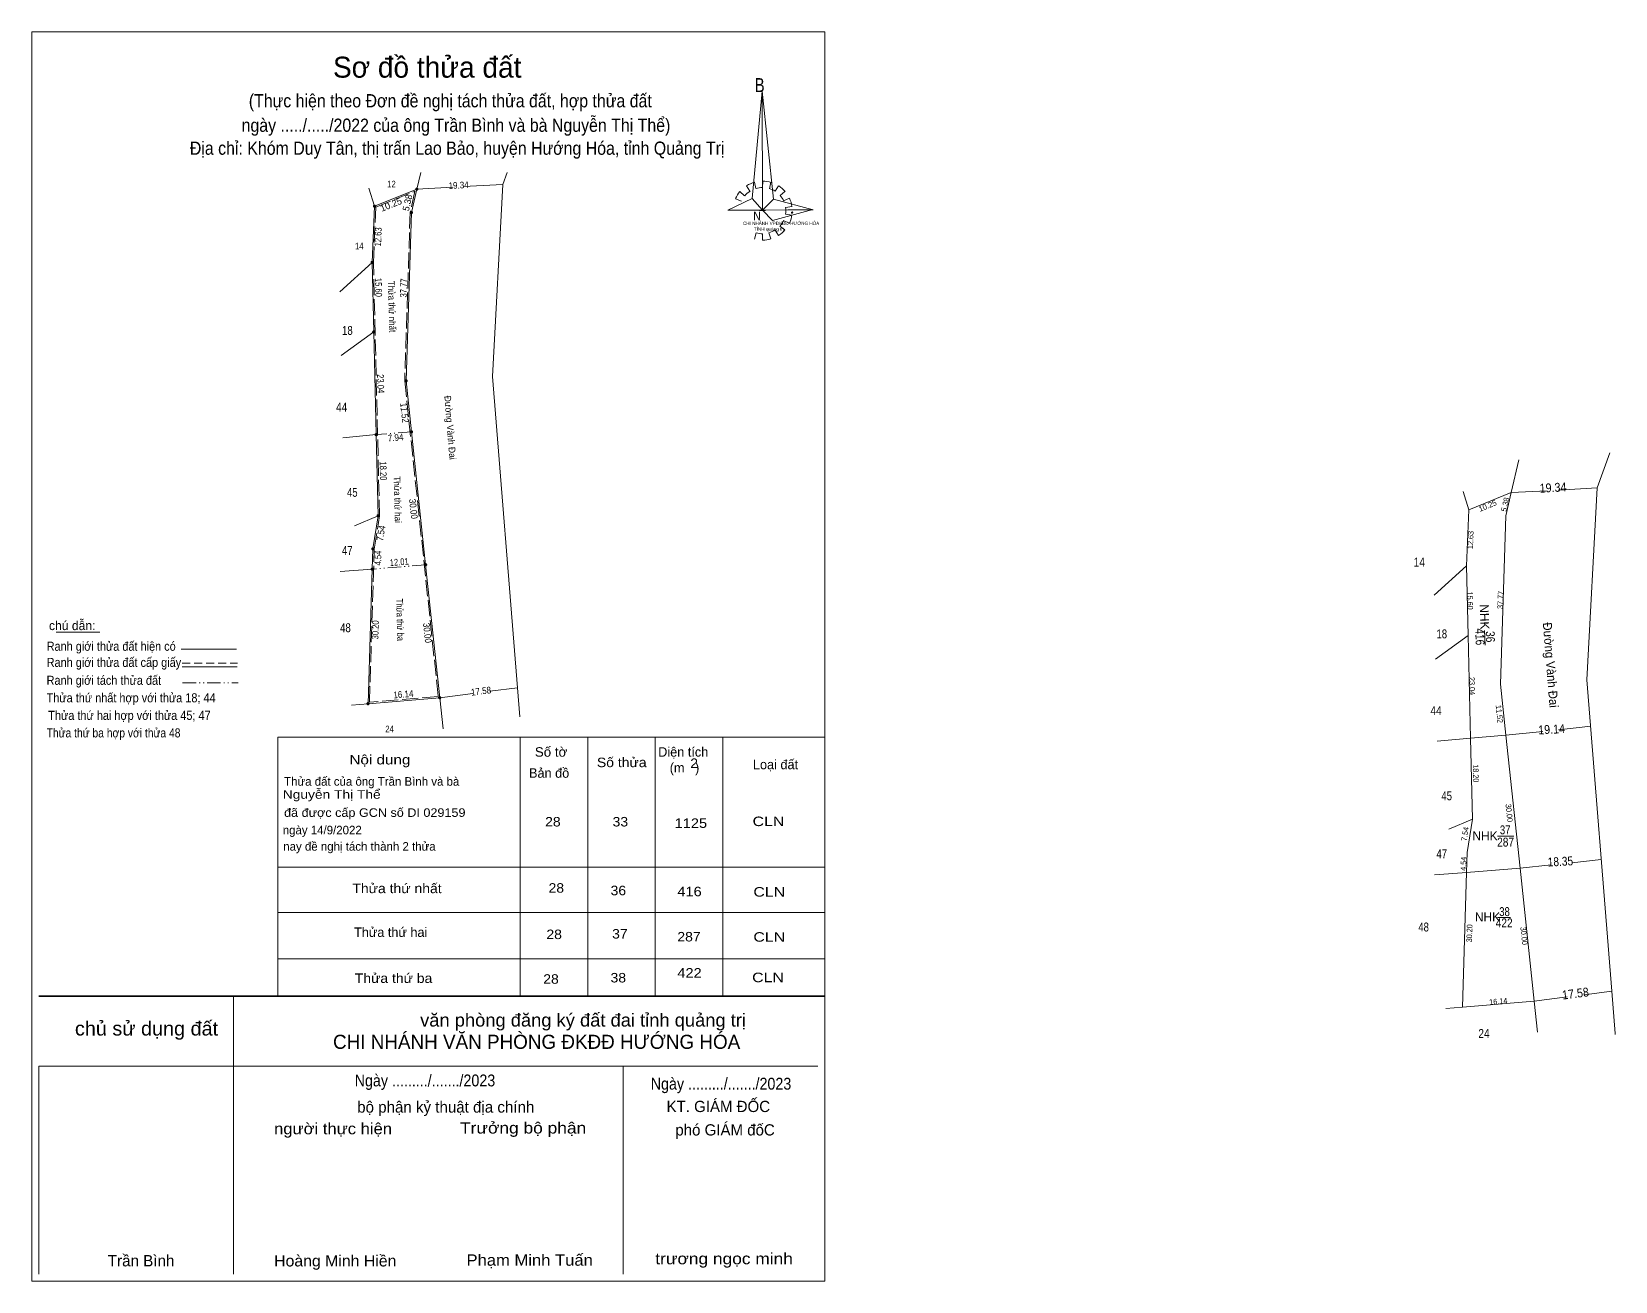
# Model space of a CAD drawing. Header units: metres. Extents: x 535067 to 535776, y 1837049 to 1837329.
# Drawn here: x 535067 to 535422.3, y 1837048.9 to 1837329.3 of the extents above; entities that cross this region are included whole.
import ezdxf
from ezdxf.enums import TextEntityAlignment as Align

# ---------------------------------------------------------------- set-up
doc = ezdxf.new("R2010")
doc.units = ezdxf.units.M
doc.header["$LTSCALE"] = 0.6
doc.header["$PDMODE"] = 32
doc.header["$PDSIZE"] = 0.3
for name, pattern in [('DASH_DOUBLE_DOT', [9.2, 5, -1.2, 0.3, -1.2, 0.3, -1.2]), ('LONG_DASHED', [7.5, 6, -1.5]), ('MEDIUM_DASHED', [4.5, 3, -1.5])]:
    doc.linetypes.add(name, pattern=pattern)
for name, color, linetype, lineweight in [('1', 7, 'Continuous', 13), ('10', 7, 'Continuous', 13), ('15', 7, 'Continuous', 13), ('17', 7, 'Continuous', 13), ('2', 7, 'Continuous', 13), ('36', 7, 'Continuous', 13), ('50', 7, 'Continuous', 13), ('6', 7, 'Continuous', 13), ('63', 7, 'Continuous', 13)]:
    doc.layers.add(name, color=color, linetype=linetype, lineweight=lineweight)

msp = doc.modelspace()

# ---------------------------------------------------------------- hatches: boundary and pattern name
at = {"layer": '15'}
for points in [[(535153.66, 1837293.95, 1), (535153.16, 1837293.95, 1)], [(535144.15, 1837290.12, 1), (535143.65, 1837290.12, 1)], [(535152.46, 1837288.71, 1), (535151.96, 1837288.71, 1)], [(535143.62, 1837277.5, 1), (535143.12, 1837277.5, 1)], [(535143.99, 1837261.9, 1), (535143.49, 1837261.9, 1)], [(535151.24, 1837250.96, 1), (535150.74, 1837250.96, 1)], [(535144.54, 1837238.86, 1), (535144.04, 1837238.86, 1)], [(535152.45, 1837239.5, 1), (535151.95, 1837239.5, 1)], [(535144.98, 1837220.67, 1), (535144.48, 1837220.67, 1)], [(535143.8, 1837213.22, 1), (535143.3, 1837213.22, 1)], [(535155.62, 1837209.67, 1), (535155.12, 1837209.67, 1)], [(535143.65, 1837208.69, 1), (535143.15, 1837208.69, 1)], [(535142.71, 1837178.5, 1), (535142.21, 1837178.5, 1)], [(535158.79, 1837179.84, 1), (535158.29, 1837179.84, 1)]]:
    msp.add_hatch(color=256, dxfattribs=at).paths.add_polyline_path(points)

# ---------------------------------------------------------------- linework, layer by layer
at = {"layer": '1'}
for p, q in [((535163.9, 1837294.52), (535172.72, 1837294.99)), ((535163.9, 1837294.52), (535172.72, 1837294.99)), ((535228.16, 1837293.5), (535227.38, 1837294.67)), ((535229.15, 1837295.48), (535229.5, 1837294.09)), ((535230.96, 1837294.31), (535231.01, 1837295.75)), ((535232.86, 1837295.48), (535232.52, 1837294.04)), ((535233.81, 1837293.5), (535234.59, 1837294.67)), ((535153.41, 1837293.95), (535161.45, 1837294.38)), ((535226.22, 1837291.25), (535224.92, 1837291.79)), ((535225.87, 1837293.41), (535226.95, 1837292.46)), ((535236.01, 1837293.41), (535234.93, 1837292.51)), ((535235.71, 1837291.29), (535237, 1837291.92)), ((535230.27, 1837289.18), (535231.65, 1837289.18)), ((535237.61, 1837290.03), (535236.14, 1837289.81)), ((535236.14, 1837288.37), (535237.61, 1837288.14)), ((535229.58, 1837284.14), (535229.15, 1837282.74)), ((535230.96, 1837282.51), (535230.96, 1837283.91)), ((535232.39, 1837284.14), (535232.82, 1837282.78)), ((535234.59, 1837283.55), (535233.81, 1837284.77)), ((535234.85, 1837285.67), (535236.01, 1837284.81)), ((535237.05, 1837286.34), (535235.62, 1837286.88)), ((535398.98, 1837225.86), (535407.02, 1837226.29)), ((535409.47, 1837226.43), (535418.29, 1837226.9)), ((535169.78, 1837181.29), (535175.98, 1837182.09)), ((535158.54, 1837179.84), (535165.97, 1837180.8)), ((535122.19, 1837171.01), (535244.96, 1837171.01)), ((535122.19, 1837171.01), (535122.19, 1837112.88)), ((535176.59, 1837171.01), (535176.59, 1837112.88)), ((535191.74, 1837171.01), (535191.74, 1837112.88)), ((535206.88, 1837171.01), (535206.88, 1837112.88)), ((535222.03, 1837171.01), (535222.03, 1837112.88)), ((535122.19, 1837141.8), (535244.96, 1837141.8)), ((535122.19, 1837131.67), (535244.96, 1837131.67)), ((535122.19, 1837121.25), (535244.96, 1837121.25)), ((535243.45, 1837121.25), (535244.96, 1837121.25)), ((535415.35, 1837113.2), (535421.55, 1837114)), ((535066.98, 1837111.35), (535066.98, 1837048.89)), ((535112.28, 1837112.88), (535112.28, 1837050.48)), ((535404.11, 1837111.75), (535411.54, 1837112.71)), ((535068.58, 1837097.19), (535068.58, 1837050.48)), ((535068.58, 1837097.18), (535243.38, 1837097.18)), ((535199.68, 1837097.19), (535199.68, 1837050.48))]:
    msp.add_line(p, q, dxfattribs=at)
at = {"layer": '1', "lineweight": 35}
msp.add_line((535068.58, 1837112.88), (535244.96, 1837112.88), dxfattribs=at)
at = {"layer": '1'}
for points in [[(535066.98, 1837048.89), (535066.98, 1837329.28), (535244.95, 1837329.28), (535244.95, 1837048.89)], [(535066.98, 1837048.89), (535066.98, 1837329.28), (535244.95, 1837329.28), (535244.95, 1837048.89)], [(535230.88, 1837315.92), (535230.96, 1837289.22), (535228.63, 1837291.88)], [(535230.88, 1837315.92), (535230.96, 1837289.22), (535233.42, 1837291.7)], [(535223.2, 1837289.22), (535228.63, 1837291.88), (535230.96, 1837289.22)], [(535242.35, 1837289.31), (535230.96, 1837289.22), (535233.42, 1837291.7)], [(535242.27, 1837289.36), (535233.21, 1837286.93), (535230.96, 1837289.22)]]:
    msp.add_lwpolyline(points, close=True, dxfattribs=at)
for major_axis, start_param, end_param in [((6.6539, 0), 1.84955988, 2.13900916), ((6.6539, 0), 1.27924208, 1.56332225), ((6.6539, 0), 0.71056237, 0.99687234), ((6.6539, 0), 2.43958176, 2.72400246), ((5.2148, 0), 2.13373541, 2.44496261), ((5.2148, 0), 1.56985589, 1.85611068), ((5.2148, 0), 1.00270906, 1.2755622), ((5.2148, 0), 0.42678376, 0.70646463), ((6.6539, 0), 0.1390515, 0.43393316), ((5.2148, 0), 6.13558388, 6.41618463), ((6.6539, 0), 5.85230288, 6.13839648), ((5.2148, 0), 4.43854677, 4.71314001), ((5.2148, 0), 4.99087134, 5.28933161), ((6.6539, 0), 5.28561416, 5.56798705), ((5.2148, 0), 5.56137327, 5.83951437), ((6.6539, 0), 4.71301008, 4.99761054)]:
    msp.add_ellipse((535230.9857, 1837289.13), major_axis=major_axis, ratio=0.995001, start_param=start_param, end_param=end_param, dxfattribs=at)
msp.add_point((535237.61, 1837288.68), dxfattribs=at)
at = {"layer": '10'}
for p, q in [((535136.14, 1837270.9), (535143.37, 1837277.5)), ((535381.71, 1837202.81), (535388.94, 1837209.41))]:
    msp.add_line(p, q, dxfattribs=at)
at = {"layer": '15'}
for p, q in [((535153.41, 1837293.95), (535143.9, 1837290.12)), ((535143.9, 1837290.12), (535143.37, 1837277.5)), ((535143.37, 1837277.5), (535143.74, 1837261.9)), ((535144.73, 1837220.67), (535143.55, 1837213.22)), ((535389.47, 1837222.03), (535388.94, 1837209.41)), ((535388.94, 1837209.41), (535389.31, 1837193.81)), ((535397.77, 1837171.41), (535389.86, 1837170.77)), ((535406.03, 1837172.29), (535397.77, 1837171.41)), ((535416.8, 1837173.43), (535409.57, 1837172.66)), ((535390.3, 1837152.58), (535389.12, 1837145.13)), ((535407.95, 1837142.32), (535400.94, 1837141.58)), ((535419.19, 1837143.52), (535412.54, 1837142.81)), ((535400.94, 1837141.58), (535388.97, 1837140.6))]:
    msp.add_line(p, q, dxfattribs=at)
at = {"layer": '15', "linetype": 'DASH_DOUBLE_DOT'}
for p, q in [((535152.2, 1837239.5), (535144.29, 1837238.86)), ((535155.37, 1837209.67), (535143.4, 1837208.69))]:
    msp.add_line(p, q, dxfattribs=at)
at = {"layer": '15'}
for points in [[(535153.41, 1837293.95), (535143.9, 1837290.12), (535142.62, 1837294.18)], [(535143.74, 1837261.9), (535144.29, 1837238.86), (535144.73, 1837220.67)], [(535398.98, 1837225.86), (535389.47, 1837222.03), (535388.19, 1837226.09)], [(535143.55, 1837213.22), (535143.4, 1837208.69), (535142.46, 1837178.5)], [(535389.31, 1837193.81), (535389.86, 1837170.77), (535390.3, 1837152.58)], [(535158.54, 1837179.84), (535142.46, 1837178.5), (535138.71, 1837178.19)], [(535389.12, 1837145.13), (535388.97, 1837140.6), (535388.03, 1837110.41)], [(535404.11, 1837111.75), (535388.03, 1837110.41), (535384.28, 1837110.1)]]:
    msp.add_lwpolyline(points, dxfattribs=at)
at = {"layer": '15', "linetype": 'LONG_DASHED'}
msp.add_lwpolyline([(535152.99, 1837293.46), (535151.91, 1837288.75), (535150.69, 1837250.95), (535158.21, 1837180.11), (535142.77, 1837178.83), (535143.85, 1837213.19), (535145.03, 1837220.65), (535143.67, 1837277.5), (535144.19, 1837289.91)], close=True, dxfattribs=at)
for centre in [(535153.41, 1837293.95), (535143.9, 1837290.12), (535152.21, 1837288.71), (535143.37, 1837277.5), (535143.74, 1837261.9), (535150.99, 1837250.96), (535144.29, 1837238.86), (535152.2, 1837239.5), (535144.73, 1837220.67), (535143.55, 1837213.22), (535155.37, 1837209.67), (535143.4, 1837208.69), (535142.46, 1837178.5), (535158.54, 1837179.84)]:
    msp.add_circle(centre, 0.25, dxfattribs=at)
at = {"layer": '17'}
msp.add_line((535072.47, 1837194.53), (535082.29, 1837194.53), dxfattribs=at)
at = {"layer": '2'}
for p, q in [((535136.39, 1837256.61), (535143.74, 1837261.9)), ((535139.39, 1837218.4), (535144.73, 1837220.67)), ((535381.96, 1837188.52), (535389.31, 1837193.81)), ((535384.96, 1837150.31), (535390.3, 1837152.58))]:
    msp.add_line(p, q, dxfattribs=at)
at = {"layer": '36'}
for p, q in [((535144.29, 1837238.86), (535136.82, 1837238.17)), ((535389.86, 1837170.77), (535382.39, 1837170.08))]:
    msp.add_line(p, q, dxfattribs=at)
at = {"layer": '50'}
for p, q in [((535154.27, 1837297.67), (535153.41, 1837293.95)), ((535172.72, 1837294.99), (535173.7, 1837297.71)), ((535153.41, 1837293.95), (535152.21, 1837288.71)), ((535152.21, 1837288.71), (535150.99, 1837250.96)), ((535397.78, 1837220.62), (535396.56, 1837182.87)), ((535155.37, 1837209.67), (535158.54, 1837179.84)), ((535176.5, 1837175.54), (535175.98, 1837182.09)), ((535158.54, 1837179.84), (535159.28, 1837172.86)), ((535400.94, 1837141.58), (535404.11, 1837111.75)), ((535404.11, 1837111.75), (535404.85, 1837104.77))]:
    msp.add_line(p, q, dxfattribs=at)
for points in [[(535175.98, 1837182.09), (535170.4, 1837251.91), (535172.72, 1837294.99)], [(535150.99, 1837250.96), (535152.2, 1837239.5), (535155.37, 1837209.67)], [(535421.55, 1837114), (535415.97, 1837183.82), (535418.29, 1837226.9), (535421.12, 1837234.77)], [(535400.67, 1837233.19), (535398.98, 1837225.86), (535397.78, 1837220.62)], [(535396.56, 1837182.87), (535397.77, 1837171.41), (535400.94, 1837141.58)], [(535422.33, 1837104.25), (535422.31, 1837104.52), (535421.55, 1837114)]]:
    msp.add_lwpolyline(points, dxfattribs=at)
at = {"layer": '6'}
for p, q in [((535100.5, 1837190.75), (535112.91, 1837190.75)), ((535100.72, 1837186.75), (535113.1, 1837186.75))]:
    msp.add_line(p, q, dxfattribs=at)
at = {"layer": '6', "linetype": 'MEDIUM_DASHED'}
msp.add_line((535100.72, 1837187.61), (535113.18, 1837187.61), dxfattribs=at)
at = {"layer": '63'}
for p, q in [((535143.41, 1837208.69), (535136.21, 1837208.16)), ((535393.01, 1837194.94), (535393.12, 1837191.61)), ((535395.88, 1837148.77), (535399.58, 1837148.77)), ((535388.98, 1837140.6), (535381.78, 1837140.07)), ((535395.9, 1837130.49), (535398.82, 1837130.49))]:
    msp.add_line(p, q, dxfattribs=at)
at = {"layer": '63', "linetype": 'DASH_DOUBLE_DOT'}
msp.add_line((535100.86, 1837183.21), (535113.35, 1837183.21), dxfattribs=at)

# ---------------------------------------------------------------- texts
at = {"layer": '1'}
msp.add_text('Sơ đồ thửa đất', height=4.706, dxfattribs=at).set_placement((535155.73, 1837318.96), align=Align.CENTER)
for s, height, width, p in [('B', 3.133, 0.8, (535229.21, 1837315.73)), ('N', 1.958, 0.9, (535228.9, 1837286.92)), ('CHI NHÁNH VPĐKĐĐ-HƯỚNG HÓA', 0.7408, 0.95, (535226.6, 1837285.91)), ('TỈNH quảng trị', 0.7411, 1.05, (535229.02, 1837284.61))]:
    msp.add_text(s, height=height, dxfattribs=dict(at, width=width)).set_placement(p)
for s, height, width, p in [('(Thực hiện theo Đơn đề nghị tách thửa đất, hợp thửa đất ', 2.966, 0.9, (535161.41, 1837312.3)), ('ngày ...../...../2022 của ông Trần Bình và bà Nguyễn Thị Thể)', 2.965, 0.9, (535162.19, 1837306.81)), ('Địa chỉ: Khóm Duy Tân, thị trấn Lao Bảo, huyện Hướng Hóa, tỉnh Quảng Trị', 2.965, 0.9, (535162.455, 1837301.66)), ('12', 1.5, 0.85, (535147.715, 1837294.33)), ('14', 1.5, 0.85, (535140.48, 1837280.41)), ('18', 2, 0.8, (535137.825, 1837261.25)), ('44', 2, 0.85, (535136.53, 1837244.02)), ('45', 2, 0.8, (535138.92, 1837224.92)), ('47', 2, 0.8, (535137.805, 1837211.89)), ('14', 2, 0.85, (535378.35, 1837209.27)), ('48', 2, 0.8, (535137.395, 1837194.54)), ('18', 2, 0.8, (535383.395, 1837193.16)), ('44', 2, 0.85, (535382.1, 1837175.93)), ('24', 1.5, 0.85, (535147.29, 1837172.08)), ('45', 2, 0.8, (535384.49, 1837156.83)), ('47', 2, 0.8, (535383.375, 1837143.8)), ('48', 2, 0.8, (535379.315, 1837127.39)), ('24', 2, 0.85, (535392.86, 1837103.49))]:
    msp.add_text(s, height=height, dxfattribs=dict(at, width=width)).set_placement(p, align=Align.CENTER)
for s, height, rotation, width, p in [('19.34', 1.5, 3.083, 0.9, (535162.8197, 1837294.0795)), ('Đường Vành Đai', 1.5, 274.569, 0.95, (535160.1471, 1837240.3697)), ('19.34', 2, 3.083, 0.9, (535408.4012, 1837225.9889)), ('Đường Vành Đai', 2, 274.569, 0.95, (535406.8169, 1837187.0897)), ('17.58', 1.5, 7.351, 0.9, (535167.904, 1837180.5682)), ('19.14', 2, 3.083, 0.9, (535408.0762, 1837171.7492)), ('18.35', 2, 3.083, 0.85, (535410.0562, 1837142.0971)), ('17.58', 2, 7.351, 0.9, (535413.512, 1837112.4834))]:
    msp.add_text(s, height=height, rotation=rotation, dxfattribs=dict(at, width=width)).set_placement(p, align=Align.CENTER)
for s, height, width, p in [('chủ sử dụng đất', 3.164, 1.05, (535108.81, 1837104.04)), ('văn phòng đăng ký đất đai tỉnh quảng trị', 2.927, 1.05, (535227.26, 1837106.05)), ('người thực hiện', 2.531, 1.1, (535147.84, 1837081.88)), ('Trưởng bộ phận', 2.531, 1.15, (535191.41, 1837082.05)), ('Hoàng Minh Hiền', 2.529, 1.05, (535148.82, 1837052.23)), ('Phạm Minh Tuấn', 2.531, 1.1, (535192.9, 1837052.39)), ('trương ngọc minh', 2.529, 1.15, (535237.79, 1837052.72))]:
    msp.add_text(s, height=height, dxfattribs=dict(at, width=width)).set_placement(p, align=Align.RIGHT)
for s, height, p in [('CHI NHÁNH VĂN PHÒNG ĐKĐĐ HƯỚNG HÓA', 3.163, (535225.97, 1837101.05)), ('bộ phận kỷ thuật địa chính', 2.534, (535179.77, 1837086.74)), ('KT. GIÁM ĐỐC', 2.522, (535232.67, 1837086.87)), ('phó GIÁM đốC', 2.522, (535233.72, 1837081.61)), ('Trần Bình', 2.543, (535099, 1837052.24))]:
    msp.add_text(s, height=height, dxfattribs=at).set_placement(p, align=Align.RIGHT)
at = {"layer": '15'}
for s, height, width, p in [('Thửa thứ nhất', 1.5, 0.9, (535147.0635, 1837267.5811)), ('Thửa thứ hai', 1.5, 0.9, (535148.339, 1837224.2661)), ('Thửa thứ ba', 1.5, 0.85, (535148.9017, 1837197.2861)), ('416', 2, 0.85, (535390.9548, 1837193.4832)), ('36', 2, 0.85, (535393.2864, 1837193.4982))]:
    msp.add_text(s, height=height, rotation=271.614, dxfattribs=dict(at, width=width)).set_placement(p, align=Align.CENTER)
msp.add_text('NHK', height=2, rotation=271.614, dxfattribs=at).set_placement((535391.9801, 1837197.9482), align=Align.CENTER)
for p in [(535393.095, 1837147.84), (535393.645, 1837129.65)]:
    msp.add_text('NHK', height=2, dxfattribs=at).set_placement(p, align=Align.CENTER)
for s, width, p in [('37', 0.8, (535397.615, 1837149.18)), ('287', 0.85, (535397.71, 1837146.44)), ('38', 0.8, (535397.465, 1837130.84)), ('422', 0.85, (535397.39, 1837128.32))]:
    msp.add_text(s, height=2, dxfattribs=dict(at, width=width)).set_placement(p, align=Align.CENTER)
at = {"layer": '6'}
for s, height, p in [('chú dẫn:', 2.033, (535070.86, 1837195.01)), ('Diện tích', 2.129, (535207.56, 1837166.61)), ('Bản đồ', 2.129, (535178.58, 1837161.88)), ('(m   )', 2.129, (535210.15, 1837163.06)), ('Loại đất', 2.129, (535228.82, 1837163.79)), ('Thửa đất của ông Trần Bình và bà', 1.923, (535123.62, 1837160.09)), (' ngày 14/9/2022', 1.923, (535122.6, 1837149.18)), ('nay đề nghị tách thành 2 thửa', 1.924, (535123.43, 1837145.52)), ('Thửa thứ hai ', 2.124, (535139.32, 1837126.16))]:
    msp.add_text(s, height=height, dxfattribs=at).set_placement(p)
for s, height, width, p in [('Ranh giới thửa đất hiện có ', 2.033, 0.9, (535070.35, 1837190.37)), ('Ranh giới thửa đất cấp giấy', 2.033, 0.9, (535070.35, 1837186.75)), ('Ranh giới tách thửa đất', 2.033, 0.9, (535070.33, 1837182.73)), ('Thửa thứ nhất hợp với thửa 18; 44', 2.034, 0.9, (535070.33, 1837178.8)), ('Thửa thứ hai hợp với thửa 45; 47', 2.034, 0.9, (535070.7, 1837174.86)), ('Thửa thứ ba hợp với thửa 48', 2.034, 0.85, (535070.33, 1837170.93)), ('Nội dung', 2.129, 1.2, (535138.28, 1837164.87)), ('Số tờ', 2.129, 1.05, (535179.89, 1837166.6)), ('Số thửa', 2.129, 1.1, (535193.81, 1837164.26)), ('2', 2.129, 1.1, (535214.76, 1837164.07)), ('Nguyễn Thị Thể', 1.923, 1.2, (535123.33, 1837157.17)), ('đã được cấp GCN số DI 029159', 1.923, 1.1, (535123.62, 1837153.1)), ('28', 2.13, 1.1, (535182.19, 1837150.95)), ('33', 2.13, 1.1, (535197.33, 1837150.95)), ('1125', 2.13, 1.15, (535211.25, 1837150.63)), ('CLN', 2.133, 1.25, (535228.74, 1837151.03)), ('Thửa thứ nhất', 2.129, 1.1, (535138.94, 1837135.99)), ('28', 2.13, 1.1, (535182.96, 1837136.09)), ('36', 2.13, 1.1, (535196.88, 1837135.52)), ('416', 2.13, 1.15, (535211.86, 1837135.29)), ('CLN', 2.133, 1.25, (535228.92, 1837135.21)), ('28', 2.13, 1.1, (535182.48, 1837125.68)), ('37', 2.13, 1.1, (535197.22, 1837125.8)), ('287', 2.13, 1.1, (535211.86, 1837125.15)), ('CLN', 2.133, 1.25, (535228.92, 1837125.09)), ('Thửa thứ ba', 2.124, 1.1, (535139.49, 1837115.84)), ('28', 2.13, 1.1, (535181.77, 1837115.66)), ('38', 2.13, 1.1, (535196.87, 1837115.95)), ('422', 2.13, 1.15, (535211.86, 1837117.03)), ('CLN', 2.133, 1.25, (535228.64, 1837116.01))]:
    msp.add_text(s, height=height, dxfattribs=dict(at, width=width)).set_placement(p)
at = {"layer": '6', "width": 0.9}
for p in [(535155.225, 1837092.63), (535221.655, 1837091.9)]:
    msp.add_text('Ngày ........./......./2023', height=2.664, dxfattribs=at).set_placement(p, align=Align.CENTER)
at = {"layer": '63'}
for height, p in [(1.5, (535147.8848, 1837289.7961)), (1.25, (535393.9065, 1837222.3238))]:
    msp.add_text('10.25', height=height, rotation=21.936, dxfattribs=at).set_placement(p, align=Align.CENTER)
for s, height, rotation, width, p in [('5.38', 1.5, 77.101, 0.95, (535152.0294, 1837290.7276)), ('12.63', 1.5, 87.595, 0.85, (535145.4513, 1837283.2035)), ('15.60', 1.5, 271.359, 0.85, (535144.0721, 1837271.8828)), ('37.77', 1.5, 88.149, 0.85, (535151.1805, 1837271.7508)), ('23.04', 1.5, 271.376, 0.85, (535144.5428, 1837250.273)), ('11.52', 1.5, 276.06, 0.9, (535149.8979, 1837243.7092)), ('7.94', 1.5, 4.764, 0.9, (535148.6977, 1837237.4456)), ('18.20', 1.5, 271.376, 0.85, (535145.1228, 1837230.703)), ('30.00', 1.5, 276.06, 0.9, (535151.8984, 1837222.1342)), ('5.38', 1.25, 77.101, 0.95, (535398.229, 1837223.0505)), ('7.54', 1.5, 81, 0.9, (535146.0931, 1837216.6277)), ('12.63', 1.25, 87.595, 0.85, (535390.4558, 1837215.1938)), ('4.54', 1.5, 88.202, 0.85, (535145.4237, 1837211.1615)), ('12.01', 1.5, 4.764, 0.85, (535149.5077, 1837209.549)), ('15.60', 1.25, 271.359, 0.85, (535389.1234, 1837201.5998)), ('37.77', 1.25, 88.149, 0.85, (535397.1683, 1837201.7548)), ('30.20', 1.5, 88.202, 0.85, (535144.8391, 1837195.0315)), ('30.00', 1.5, 276.06, 0.9, (535155.0284, 1837194.3042)), ('16.14', 1.5, 4.764, 0.9, (535150.4527, 1837179.8661)), ('23.04', 1.25, 271.376, 0.85, (535389.5839, 1837182.44)), ('11.52', 1.25, 276.06, 0.9, (535395.6979, 1837176.116)), ('18.20', 1.25, 271.376, 0.85, (535390.4039, 1837162.85)), ('30.00', 1.25, 276.06, 0.9, (535397.8984, 1837153.911)), ('7.54', 1.25, 81, 0.9, (535389.2248, 1837149.1722)), ('4.54', 1.25, 88.202, 0.85, (535388.8746, 1837142.5604)), ('30.20', 1.25, 88.202, 0.85, (535390.2075, 1837126.9604)), ('30.00', 1.25, 276.06, 0.9, (535401.2184, 1837126.351)), ('16.14', 1.25, 4.764, 0.9, (535396.1181, 1837111.0848))]:
    msp.add_text(s, height=height, rotation=rotation, dxfattribs=dict(at, width=width)).set_placement(p, align=Align.CENTER)

doc.saveas('drawing.dxf')
